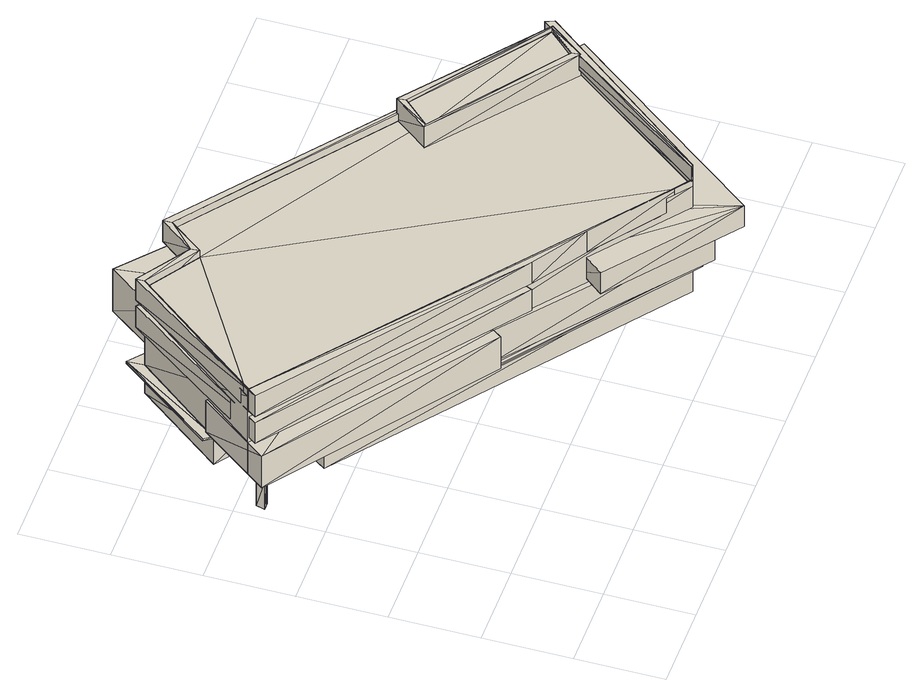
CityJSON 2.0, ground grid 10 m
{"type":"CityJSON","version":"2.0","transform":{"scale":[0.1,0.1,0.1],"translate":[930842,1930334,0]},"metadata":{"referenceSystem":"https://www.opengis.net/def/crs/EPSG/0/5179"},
"CityObjects":{
"building1":{"type":"Building","geometry":[{"type":"MultiSurface","lod":"3","boundaries":[[[0,1,2]],[[1,3,2]],[[3,4,2]],[[4,5,2]],[[6,7,8]],[[9,8,7]],[[8,9,10]],[[11,10,9]],[[10,11,12]],[[13,12,11]],[[12,13,14]],[[15,14,13]],[[14,15,16]],[[17,16,15]],[[16,17,18]],[[19,18,17]],[[18,19,20]],[[21,20,19]],[[20,21,6]],[[7,6,21]],[[7,21,9]],[[19,17,21]],[[17,15,21]],[[21,15,9]],[[9,15,11]],[[15,13,11]],[[12,14,10]],[[18,20,16]],[[16,20,14]],[[6,8,20]],[[20,8,14]],[[14,8,10]],[[8,3,22]],[[1,22,3]],[[23,4,8]],[[3,8,4]],[[24,5,23]],[[4,23,5]],[[14,2,24]],[[5,24,2]],[[16,0,14]],[[2,14,0]],[[22,1,16]],[[0,16,1]],[[24,23,14]],[[23,8,14]],[[8,22,14]],[[22,16,14]],[[25,26,27]],[[28,27,26]],[[27,28,29]],[[30,29,28]],[[29,30,31]],[[32,31,30]],[[31,32,25]],[[26,25,32]],[[33,25,34]],[[27,34,25]],[[34,27,35]],[[29,35,27]],[[35,29,36]],[[31,36,29]],[[36,31,33]],[[25,33,31]],[[34,37,33]],[[36,33,37]],[[38,28,39]],[[26,39,28]],[[4,30,38]],[[28,38,30]],[[40,32,4]],[[30,4,32]],[[39,26,40]],[[32,40,26]],[[38,39,4]],[[40,4,39]],[[41,42,43]],[[42,44,43]],[[43,44,45]],[[44,46,45]],[[45,46,47]],[[46,48,47]],[[47,48,49]],[[49,48,50]],[[48,51,50]],[[41,52,42]],[[42,52,53]],[[53,52,51]],[[52,54,51]],[[51,54,50]],[[55,56,57]],[[58,59,60]],[[61,62,59]],[[62,63,59]],[[59,63,60]],[[60,63,56]],[[63,64,56]],[[56,64,57]],[[65,66,67]],[[68,69,70]],[[71,72,69]],[[69,72,70]],[[70,72,66]],[[66,72,67]],[[73,74,75]],[[76,75,74]],[[77,78,79]],[[80,79,78]],[[79,80,81]],[[82,81,80]],[[81,82,83]],[[84,83,82]],[[83,84,77]],[[78,77,84]],[[80,78,82]],[[84,82,78]],[[79,81,77]],[[83,77,81]],[[85,70,86]],[[66,86,70]],[[87,68,85]],[[70,85,68]],[[88,69,87]],[[68,87,69]],[[89,71,88]],[[69,88,71]],[[90,72,89]],[[71,89,72]],[[91,67,90]],[[72,90,67]],[[92,65,91]],[[67,91,65]],[[86,66,92]],[[65,92,66]],[[92,91,86]],[[91,90,86]],[[89,88,90]],[[87,85,88]],[[88,85,90]],[[90,85,86]],[[93,63,94]],[[62,94,63]],[[95,64,93]],[[63,93,64]],[[96,57,95]],[[64,95,57]],[[97,55,96]],[[57,96,55]],[[98,56,97]],[[55,97,56]],[[99,60,98]],[[56,98,60]],[[100,58,99]],[[60,99,58]],[[101,59,100]],[[58,100,59]],[[102,61,101]],[[59,101,61]],[[94,62,102]],[[61,102,62]],[[102,101,94]],[[100,99,101]],[[97,96,98]],[[96,95,98]],[[95,93,98]],[[98,93,99]],[[99,93,101]],[[101,93,94]],[[103,104,105]],[[106,105,104]],[[105,106,107]],[[108,107,106]],[[107,108,109]],[[110,109,108]],[[109,110,103]],[[104,103,110]],[[106,104,108]],[[110,108,104]],[[105,107,103]],[[109,103,107]],[[111,54,112]],[[52,112,54]],[[113,50,111]],[[54,111,50]],[[114,49,113]],[[50,113,49]],[[115,47,114]],[[49,114,47]],[[116,45,115]],[[47,115,45]],[[117,43,116]],[[45,116,43]],[[118,41,117]],[[43,117,41]],[[112,52,118]],[[41,118,52]],[[119,53,120]],[[51,120,53]],[[121,42,119]],[[53,119,42]],[[122,44,121]],[[42,121,44]],[[123,46,122]],[[44,122,46]],[[124,48,123]],[[46,123,48]],[[120,51,124]],[[48,124,51]],[[111,120,113]],[[120,124,113]],[[113,124,114]],[[114,124,115]],[[124,123,115]],[[111,112,120]],[[120,112,119]],[[119,112,121]],[[112,118,121]],[[118,117,121]],[[121,117,122]],[[117,116,122]],[[122,116,123]],[[123,116,115]],[[125,76,126]],[[74,126,76]],[[45,75,125]],[[76,125,75]],[[43,73,45]],[[75,45,73]],[[126,74,43]],[[73,43,74]],[[43,45,126]],[[125,126,45]],[[127,18,128]],[[16,128,18]],[[129,127,130]],[[128,130,127]],[[131,129,132]],[[130,132,129]],[[18,131,16]],[[132,16,131]],[[128,16,133]],[[14,133,16]],[[130,128,134]],[[133,134,128]],[[132,130,135]],[[134,135,130]],[[16,132,14]],[[135,14,132]],[[133,14,136]],[[24,136,14]],[[134,133,137]],[[136,137,133]],[[135,134,138]],[[137,138,134]],[[14,135,24]],[[138,24,135]],[[136,24,139]],[[23,139,24]],[[137,136,140]],[[139,140,136]],[[138,137,141]],[[140,141,137]],[[24,138,23]],[[141,23,138]],[[139,23,142]],[[8,142,23]],[[140,139,143]],[[142,143,139]],[[141,140,144]],[[143,144,140]],[[23,141,8]],[[144,8,141]],[[142,8,145]],[[6,145,8]],[[143,142,146]],[[145,146,142]],[[144,143,147]],[[146,147,143]],[[8,144,6]],[[147,6,144]],[[127,129,18]],[[131,18,129]],[[145,6,146]],[[147,146,6]]]}]}
},
"vertices":[
[139,540,150],[19,390,150],[199,500,150],[454,50,150],[606,250,150],[230,540,150],[89,330,40],[89,330,0],[454,50,40],[454,50,0],[591,230,40],[591,230,0],[214,520,40],[214,520,0],[199,500,40],[199,500,0],[139,540,40],[139,540,0],[60,440,40],[60,440,0],[131,390,40],[131,390,0],[19,390,40],[606,250,40],[230,540,40],[428,330,180],[424,330,180],[574,220,180],[575,210,180],[603,250,180],[606,250,180],[456,360,180],[455,370,180],[428,330,175],[574,220,175],[603,250,175],[456,360,175],[602,250,175],[575,210,150],[424,330,150],[455,370,150],[230,550,160],[230,540,160],[614,250,160],[606,250,160],[455,50,160],[454,50,160],[348,130,160],[19,390,160],[287,170,160],[12,380,160],[139,540,160],[198,510,160],[199,500,160],[139,550,160],[287,170,121],[296,190,121],[13,380,121],[332,110,121],[472,0,121],[357,140,121],[649,230,121],[334,470,121],[299,430,121],[139,550,121],[639,260,85],[326,500,85],[466,30,85],[64,450,85],[3,370,85],[205,340,85],[246,190,85],[253,200,85],[614,250,180],[610,260,180],[455,50,180],[451,50,180],[186,590,119],[186,590,59],[141,530,119],[141,530,59],[200,480,119],[200,480,59],[244,540,119],[244,540,59],[205,340,40],[326,500,40],[64,450,40],[3,370,40],[246,190,40],[253,200,40],[466,30,40],[639,260,40],[299,430,91],[334,470,91],[139,550,91],[13,380,91],[287,170,91],[296,190,91],[357,140,91],[332,110,91],[472,0,91],[649,230,91],[16,380,40],[16,380,0],[13,370,40],[13,370,0],[18,370,40],[18,370,0],[21,370,40],[21,370,0],[139,550,130],[198,510,130],[12,380,130],[287,170,130],[348,130,130],[455,50,130],[614,250,130],[230,550,130],[199,500,130],[139,540,130],[230,540,130],[606,250,130],[454,50,130],[19,390,130],[451,50,160],[610,260,160],[53,450,40],[138,560,40],[53,450,37],[138,560,37],[60,440,37],[139,540,37],[197,510,40],[197,510,37],[199,500,37],[228,550,40],[228,550,37],[230,540,37],[621,250,40],[621,250,37],[606,250,37],[456,40,40],[456,40,37],[454,50,37],[83,320,40],[83,320,37],[89,330,37]
]}
